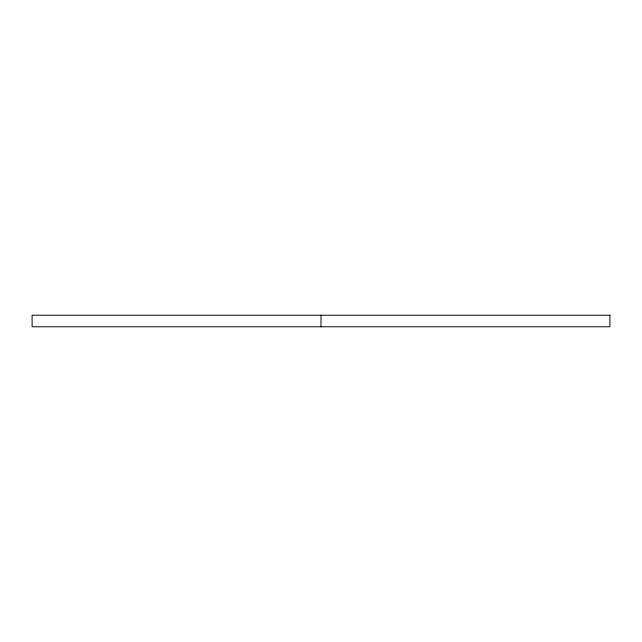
<?xml version="1.0" encoding="UTF-8"?>
<svg xmlns="http://www.w3.org/2000/svg" width="642" height="642" viewBox="0 0 642 642"><rect width="100%" height="100%" fill="white"/><g stroke="black" fill="none" stroke-linecap="round" stroke-linejoin="round"><path stroke-width="0.96" d="M321 315.222L321 326.778M609.9 315.222L32.1 315.222L32.1 326.778L609.9 326.778L609.9 315.222"/></g></svg>
